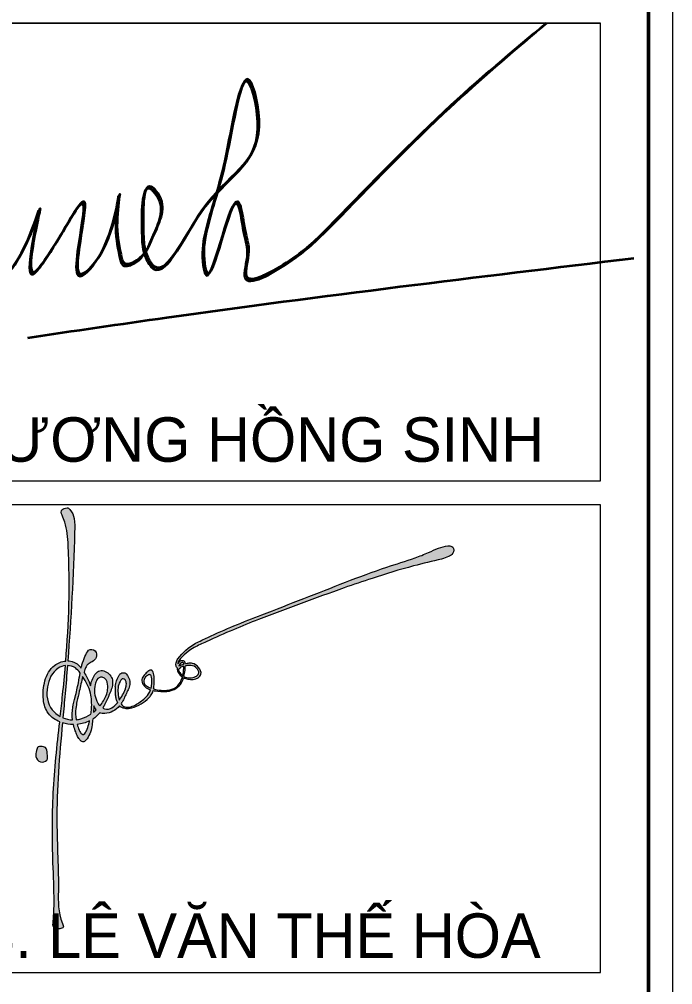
# Model space of a CAD drawing. Header units: millimetres. Extents: x 436341 to 470613, y 10679 to 34210.
# Drawn here: x 468017 to 470320, y 17737 to 21142 of the extents above; entities that cross this region are included whole.
import ezdxf

# ---------------------------------------------------------------- set-up
doc = ezdxf.new("R2010")
doc.units = ezdxf.units.MM
doc.header["$MEASUREMENT"] = 0
for name, color, linetype, lineweight in [('Ak_text', 7, 'Continuous', 9), ('DR-SECTION2', 2, 'Continuous', 35), ('DR_text', 7, 'Continuous', 9), ('GD_mat', 251, 'Continuous', 5)]:
    doc.layers.add(name, color=color, linetype=linetype, lineweight=lineweight)
doc.styles.get("Standard").update_dxf_attribs({"font": ''})
doc.styles.get('Standard').set_extended_font_data('UTM Alter Gothic')

# ---------------------------------------------------------------- blocks, each defined once
blk = doc.blocks.new('KT1')
at = {"layer": 'GD_mat', "ltscale": 500}
h = blk.add_hatch(color=7, dxfattribs=at)
edge = h.paths.add_edge_path(flags=16)
edge.add_arc((-3244.298478727665, 10560.47726565193), 82.2069728474331, 345.0185792873443, 352.5543877687286)
edge.add_arc((-3283.095839277606, 10567.45136433839), 121.595599159896, 351.6648504634684, 365.2929840778456)
edge.add_arc((-3196.10374934848, 10576.41777080921), 34.15924902273797, 3.777740130191797, 24.51222718353868)
edge.add_arc((-3173.678149772501, 10586.83632447068), 9.433911922156424, 23.44653640969037, 59.37907863038917)
edge.add_arc((-3171.913068391807, 10588.45972830158), 7.171299226176986, 64.91698929564247, 110.6881208146042)
edge.add_arc((-3165.885268341242, 10570.71278130168), 25.91105498901156, 109.2936892781841, 135.7555016583935)
edge.add_arc((-3158.477510301946, 10559.78751569053), 38.93137730638811, 131.8406931810659, 156.895157601046)
edge.add_arc((-3176.987092569504, 10568.08830533588), 18.65282683519013, 158.0364732974549, 218.4619282086312)
edge.add_arc((-3159.937910343121, 10581.17242806989), 40.14256576302781, 217.9490241828374, 239.6522177163426)
edge.add_arc((-3135.126341062763, 10621.45042151484), 87.4438716607977, 238.9567425553686, 250.1032761110793)
edge = h.paths.add_edge_path(flags=16)
edge.add_arc((-3395.348987984947, 10552.04583252405), 116.5645996515559, 327.5566553488071, 329.6961716119403)
edge.add_arc((-3427.771806854658, 10592.48195170697), 166.0005060073724, 323.2798387598566, 342.7671054976481)
edge.add_arc((-3313.945019909212, 10555.78379133507), 46.43053388864313, 344.4070871827093, 367.2923293488791)
edge.add_arc((-3312.39674413565, 10553.11040635934), 45.32370529267434, 10.89535360273875, 20.566496537058)
edge.add_arc((-3288.077801954078, 10560.50193571066), 20.02398265571124, 25.21464155302262, 55.55187711984686)
edge.add_arc((-3281.545360484508, 10568.65111220333), 9.640100802646966, 60.17642331600883, 154.4545716067734)
edge.add_arc((-3219.879919935921, 10527.39592754798), 83.74513130853963, 147.161877310589, 166.0844240177156)
edge.add_arc((-3156.365074806749, 10528.8290241349), 146.0055223916787, 172.6387537658022, 195.6213036771595)
edge = h.paths.add_edge_path(flags=16)
edge.add_arc((-3514.646655019648, 10578.51120031702), 177.7977973480715, 320.525667639465, 337.1024655908708)
edge.add_arc((-3426.167116363305, 10539.94425801183), 81.2919331086878, 337.879160364849, 355.5551032286662)
edge.add_arc((-3504.896486813614, 10543.87253023733), 160.103865508828, 356.33709827571, 363.9706160748556)
edge.add_arc((-3375.219137760132, 10555.73275983215), 30.05218336705748, 358.5244421676104, 436.0524885292039)
edge.add_arc((-3369.11910924678, 10559.75705340347), 25.16785208354841, 87.39578933576462, 144.5310042315188)
edge.add_arc((-3312.648010514602, 10536.49397587145), 85.77918698658956, 153.8037064792509, 167.8540551720068)
edge.add_arc((-3298.009723112898, 10528.83173018682), 101.7975526457478, 165.3707057341398, 205.4795412063511)
edge.add_arc((-3331.7801818009, 10508.4191982588), 62.65187460770249, 201.9110881569651, 223.2648598809387)
edge = h.paths.add_edge_path()
edge.add_arc((-3127.813617046974, 10610.63120484811), 101.4946591017591, 336.2460146240533, 344.4368234642563)
edge.add_spline(control_points=[(-3030.040239309868, 10583.40011173944), (-3024.439043133959, 10580.58265541936), (-3004.614370743798, 10574.06573016402), (-2975.113600162675, 10574.45731805533), (-2951.570473014875, 10599.79553646236), (-2966.961984808334, 10627.80726149036), (-2987.969292952119, 10643.35137374425), (-3008.295218864904, 10643.17001921013), (-3017.786824426085, 10641.35111234123), (-3022.261029928203, 10640.21115123897)], knot_values=[19.50818660841188, 19.50818660841188, 19.50818660841188, 19.50818660841188, 24.3554514796573, 35.43706919217203, 40.20709695023729, 48.03360745033406, 55.83672005276178, 59.72676303883782, 63.29845331206351, 63.29845331206351, 63.29845331206351, 63.29845331206351], degree=3, periodic=0)
edge.add_spline(control_points=[(-3022.261029928203, 10640.21115123897), (-3022.386304673699, 10643.40238787202), (-3023.891665705901, 10650.69304890535), (-3035.403001851801, 10654.51271240177), (-3044.203887895837, 10651.85757418678), (-3047.803962918169, 10648.87215588968), (-3049.507678466259, 10647.459323227)], knot_values=[6.746196957954748, 6.746196957954748, 6.746196957954748, 6.746196957954748, 9.08764397686247, 12.49738417540153, 14.38401039395438, 16.07898145630052, 16.07898145630052, 16.07898145630052, 16.07898145630052], degree=3, periodic=0)
edge.add_spline(control_points=[(-3049.507678466259, 10647.459323227), (-3050.769199369429, 10644.99598078329), (-3052.030720279933, 10642.53263833775), (-3053.140247590208, 10640.00282522559)], knot_values=[0, 0, 0, 0, 2.135741887706631, 2.135741887706631, 2.135741887706631, 2.135741887706631], degree=3, periodic=0)
edge.add_spline(control_points=[(-3053.140247590208, 10640.00282522559), (-3053.358624952692, 10641.26686435505), (-3053.975097218764, 10649.31714612775), (-3036.452597702488, 10668.26120160657), (-3016.138326188109, 10689.82933771392), (-2979.13937434371, 10712.8895515616), (-2952.862449981073, 10724.43250945273), (-2935.630563336749, 10732.00215265513)], knot_values=[0, 0, 0, 0, 1.01789711463995, 6.565314666900072, 17.47449124707125, 25.13088919383115, 39.71724976539604, 39.71724976539604, 39.71724976539604, 39.71724976539604], degree=3, periodic=0)
edge.add_arc((-2089.880406789296, 8961.999177129723), 1961.683934957113, 111.94198385280791, 115.53959721630639, ccw=False)
edge.add_arc((-1871.552628911232, 8624.367288827894), 2357.677274504143, 111.0740818087205, 113.79776505030051, ccw=False)
edge.add_arc((3186.050947523571, -4618.680724001681), 16533.62227414257, 109.61336994643659, 110.92668628806979, ccw=False)
edge.add_arc((-589.2676847832038, 5939.594299580547), 5320.694791824227, 108.16451788665739, 109.48241881135661, ccw=False)
edge.add_arc((-1241.582252736423, 7946.965494076865), 3210.009110189546, 105.052567517445, 108.2713341684217, ccw=False)
edge.add_arc((-1205.040412251248, 7756.420511464637), 3403.535821625491, 102.80514966840332, 104.81356340150089, ccw=False)
edge.add_arc((-2006.221446882799, 11255.26030203974), 185.9465674112452, 284.5882364385238, 294.2552671092354)
edge.add_arc((-1950.503691499019, 11134.14426917332), 52.64349845480458, 293.118450606653, 310.6316700710432)
edge.add_arc((-1931.647105458972, 11111.15591625679), 22.9275655878318, 312.2797154125285, 381.4320609664442)
edge.add_arc((-1923.788341111574, 11115.15877409978), 14.17536575247471, 17.97617382209077, 62.53272831615354)
edge.add_arc((-1928.965746796812, 11100.63932675571), 29.52115172864957, 66.61815478723163, 97.21621778552002)
edge.add_arc((-1916.529895424991, 10973.58698627226), 157.1709966639089, 95.89564519898461, 110.8028616468602)
edge.add_arc((-1793.041231215328, 10661.03190205932), 493.2273436126461, 111.3178403466641, 116.4892177796259)
edge.add_arc((-2291.056557868801, 11724.35580497943), 681.1946652757769, 289.0201594230932, 294.0879210051717, ccw=False)
edge.add_arc((-8457.370407544502, 30362.80617191557), 20313.13933920498, 287.98137160088913, 288.33013693030836, ccw=False)
edge.add_arc((-736.9163023794713, 6790.334099736338), 4491.835274919528, 108.8278385770041, 111.1576242795873)
edge.add_arc((-16569.93827511842, 46902.34456007669), 38632.02825836615, 291.03263424620616, 291.5846295000697, ccw=False)
edge.add_arc((-591.9783195518098, 5383.212314353017), 5855.436673919095, 111.1524566660811, 112.3738319837341)
edge.add_arc((-1834.98435136702, 8398.776560033562), 2593.73678054568, 112.3392881778325, 114.9645989934024)
edge.add_arc((-2397.203839980224, 9605.340719575392), 1262.614168644589, 114.9441647066107, 117.4839164002842)
edge.add_arc((-2864.492024988601, 10517.99110580317), 237.4046213457037, 119.0860477172877, 142.7788290583691)
edge.add_arc((-3008.916304420714, 10631.55757003507), 53.79084691968144, 146.0532222290733, 166.7117280874001)
edge.add_arc((-3041.342908310439, 10637.69624070775), 20.87391759156869, 162.6488042011695, 187.1340262536884)
edge.add_arc((-3033.697283903621, 10640.98839980228), 28.96205086191039, 191.7229736852014, 216.274193602502)
edge.add_spline(control_points=[(-3057.046340071023, 10623.85299883763), (-3057.232787426488, 10619.40012675625), (-3055.607842328784, 10605.66566483688), (-3045.253208361471, 10593.15336295285), (-3036.360163906057, 10587.04150948504), (-3034.917475365476, 10586.13975322159)], knot_values=[6.398225853254077, 6.398225853254077, 6.398225853254077, 6.398225853254077, 9.776981329816781, 16.75496807848301, 18.06700166059693, 18.06700166059693, 18.06700166059693, 18.06700166059693], degree=3, periodic=0)
edge.add_arc((-3154.225801867674, 10619.86739172066), 123.9839924001434, 337.82287745204144, 344.21476941848965, ccw=False)
edge.add_arc((-3099.719012775151, 10595.37421574655), 64.2985891366103, 276.59428351167765, 339.70026486187334, ccw=False)
edge.add_arc((-3112.299420647867, 10688.70179417403), 158.4634363071521, 254.5668898806701, 277.2377569273767, ccw=False)
edge.add_arc((-3249.749335948642, 10553.43654727253), 96.8716279826474, 349.6017456648558, 353.6179298048665)
edge.add_arc((-3329.480577042742, 10562.40883490263), 177.106104121894, 353.6004849871846, 356.7853922152754)
edge.add_arc((-4557.973526260622, 10629.25269467826), 1407.416002477143, 356.8729333297885, 357.6702471738806)
edge.add_arc((-3296.602477577777, 10578.07927511986), 145.0074161495431, 357.6131768365481, 361.4154254600112)
edge.add_arc((-3213.733615105094, 10581.37865559086), 62.09495099688223, 0.2606619787520881, 23.15650770209087)
edge.add_arc((-3181.715292019599, 10595.21430820008), 27.21573419614457, 22.88292078660327, 36.34508946351101)
edge.add_arc((-3167.72830237687, 10605.27296213587), 9.990269590500203, 37.42041277471797, 56.20838412623634)
edge.add_arc((-3165.84187722427, 10607.58743268155), 7.023214969474942, 58.49728821461458, 98.98154395459805)
edge.add_arc((-3165.285283149151, 10601.98660388249), 12.64643040208407, 97.51070248600324, 112.6743708268468)
edge.add_arc((-3160.259444272154, 10589.79021367311), 25.83767640820801, 112.531933731573, 124.0052439508882)
edge.add_arc((-3143.220939622299, 10564.28960676191), 56.50660222401515, 123.8663255738426, 132.8948756192657)
edge.add_arc((-3097.956571539506, 10513.36147276307), 124.6352506344729, 132.2036149231536, 140.3599198271415)
edge.add_arc((-3151.499708974143, 10557.89723648751), 54.99144775706262, 140.5026579967019, 151.205301140294)
edge.add_arc((-3172.470080929932, 10569.38192109046), 31.08219938833129, 151.1385054576931, 168.1117476997946)
edge.add_arc((-3179.413811791959, 10571.05907864204), 23.94283007174663, 168.616087456785, 195.5582107622125)
edge.add_arc((-3163.340495871704, 10575.94615794232), 40.73992688279891, 196.1163670370683, 220.6441709632719)
edge.add_arc((-3153.671371361901, 10583.62144267867), 53.07805034191714, 220.1321708772204, 246.8976430685237)
edge.add_arc((-3142.757957472151, 10606.43009346283), 78.34728398424589, 246.1014649899612, 251.8329120742783)
edge.add_arc((-3244.298478734263, 10560.47726563611), 82.20697285143787, 314.81763615578205, 339.72346852778287, ccw=False)
edge.add_arc((-3331.647225084194, 10652.93987806715), 209.3882966007112, 300.35383647514715, 313.9388679899944, ccw=False)
edge.add_arc((-3278.762519497643, 10559.66123074539), 102.182536029015, 287.09648235183647, 301.19605622920307, ccw=False)
edge.add_arc((-3263.56811700632, 10509.97643540874), 50.22645274177013, 270.26858135396475, 287.19166625956984, ccw=False)
edge.add_arc((-3263.643927724421, 10488.37991198933), 28.63106937778499, 229.5769725436982, 270.6228836414234, ccw=False)
edge.add_arc((-3253.213469247692, 10500.36156879539), 44.51614728173102, 215.6167012090145, 229.3565477893315, ccw=False)
edge.add_arc((-3366.096785150101, 10525.66711659746), 92.23120757892006, 326.2581762908009, 331.151018275771)
edge.add_arc((-3675.984354020027, 10698.27702773122), 446.9478743098184, 330.9373831738345, 336.8531217997881)
edge.add_arc((-3406.76966355717, 10598.8831946948), 160.9825285373976, 331.7093803831823, 339.9480882711281)
edge.add_arc((-3301.70870644042, 10561.00194453474), 49.30366268182605, 339.4397573204038, 366.7188587795494)
edge.add_arc((-3312.114523094565, 10558.06821648019), 60.00522977156488, 8.33861235934132, 42.66050433514987)
edge.add_arc((-3291.858321635168, 10576.0072997779), 32.95705006566469, 43.58994077205445, 56.430234151337)
edge.add_arc((-3277.560222946747, 10573.55112318088), 30.17287666003524, 82.52448497605103, 107.416625044572)
edge.add_arc((-3280.777803752761, 10585.48165768123), 17.83327394518427, 109.0263298685884, 155.8860845120012)
edge.add_arc((-3200.990794672764, 10531.20979629786), 114.0949273173151, 147.3483219406567, 172.5642725204895)
edge.add_arc((-2907.548043518209, 10528.45445446513), 406.955555350666, 177.5324597992628, 180.2242054036878)
edge.add_arc((-3164.22231954054, 10527.69410813496), 150.2804673360251, 180.3172535344102, 187.8623595886708)
edge.add_arc((-3203.993461711322, 10522.52293622433), 110.1762663828185, 188.0276720201007, 196.1167718136313)
edge.add_arc((-3244.254150258346, 10510.292197015), 68.1051207217864, 195.6339996495588, 207.5203353222933)
edge.add_arc((-3395.348988027326, 10552.0458325761), 116.5645997192512, 314.6360696987589, 321.0846778141079, ccw=False)
edge.add_arc((-3359.369859961735, 10514.13201900076), 64.3151108042545, 293.72774081277964, 315.5591495937073, ccw=False)
edge.add_arc((-3348.762863730215, 10487.70608479383), 35.86673976035568, 242.0523429501235, 295.20267408295456, ccw=False)
edge.add_arc((-3557.122352446462, 10567.9745418843), 221.8664459072158, 329.6956546809144, 333.7343518403217)
edge.add_arc((-4387.720057347504, 10971.47331777299), 1145.282631065067, 334.0209668458348, 336.52821478865)
edge.add_arc((-3522.493173214191, 10596.9121650153), 202.4637763251477, 336.2313393472806, 343.4903487112565)
edge.add_arc((-3410.634247220198, 10565.08066130633), 86.18014421799862, 342.6469277359369, 358.457332448396)
edge.add_arc((-3371.227188903113, 10564.50884330525), 46.77453381647103, 357.8579833798309, 384.9169762136543)
edge.add_arc((-3376.292426824929, 10559.41140429503), 53.57371760997886, 27.57981402827884, 79.47932816289818)
edge.add_arc((-3371.18696844283, 10585.93556966722), 26.56382736412853, 79.86019087988271, 127.7451302080838)
edge.add_arc((-3357.241732576515, 10567.92066738164), 49.3455372961554, 127.7442645188202, 146.0778666325995)
edge.add_arc((-3304.241562392978, 10533.63664564255), 112.4633088749767, 146.6529604150238, 172.288296449833)
edge.add_arc((-3724.816459942525, 10433.20506087242), 330.0092517780048, 20.49095551273675, 26.72206658748481)
edge.add_arc((-3696.210434100232, 10452.69807335748), 295.7280864575513, 25.84087027062959, 31.03403572333526)
edge.add_arc((-3000.390092436811, 10479.02621889777), 460.0513995753121, 162.618844432915, 164.0872686600026, ccw=False)
edge.add_arc((-3370.770928397591, 10595.29360222939), 71.85115509041746, 150.1380536790319, 162.8706122779865, ccw=False)
edge.add_arc((-3406.926949317573, 10616.02870615174), 30.17140716835158, 129.1350430964582, 150.0992059007945, ccw=False)
edge.add_arc((-3384.154596370432, 10581.34333584477), 71.57325009860106, 110.4726513103819, 125.74842100841369, ccw=False)
edge.add_arc((-3432.038668121175, 10684.38405283491), 42.62970904849951, 302.4134582771928, 336.3686432439297)
edge.add_arc((-3413.108022013836, 10677.59068321389), 22.60462565639251, 332.907552052581, 479.3978673885558)
edge.add_arc((-3167.746169505583, 10531.24649239444), 305.5147299898017, 147.0798347771329, 152.8946980326361)
edge.add_arc((-14939.69308948423, 14912.30000929085), 12257.36544341095, 339.584832232165, 339.75314175808614, ccw=False)
edge.add_arc((-1910.087692758124, 10301.22619012115), 1578.193170704365, 167.7276976572097, 168.2360982215511)
edge.add_arc((-3565.059660268748, 10534.09152279965), 141.3732413661303, 38.9616860884686, 44.21254244749883)
edge.add_arc((-3507.907102822297, 10592.97866697342), 59.39205980740894, 41.94094328720617, 86.60255320786507)
edge.add_arc((-3509.542562777689, 10559.63996969512), 92.76971833383406, 86.81447437570792, 90.54565871455449)
edge.add_spline(control_points=[(-3510.426045653613, 10652.40548106356), (-3497.056491380318, 10828.12465565011), (-3486.863745882061, 11023.11098389467), (-3480.679122546467, 11239.96413655989), (-3493.150585339723, 11272.50440174971), (-3509.025455474623, 11289.17067764373), (-3513.361092861678, 11287.94631824043), (-3520.927886164636, 11285.80949874063), (-3541.572689166494, 11284.56329828793), (-3534.127509813069, 11252.45878775471), (-3513.17114571147, 11210.1175058551), (-3499.624800848663, 10998.55150018119), (-3506.266053309102, 10809.03542420643), (-3518.96007408465, 10651.93044114846)], knot_values=[23.06974421210692, 23.06974421210692, 23.06974421210692, 23.06974421210692, 27.30876885525719, 27.7572098229788, 28.08438704703767, 28.1916672388764, 28.1916672388764, 28.1916672388764, 28.37889854161097, 28.556646226889, 28.80582099357816, 29.58494389766336, 33.37793783834479, 33.37793783834479, 33.37793783834479, 33.37793783834479], degree=3, periodic=0)
edge.add_arc((-3509.542562778892, 10559.63996977168), 92.76971825690616, 95.82641346703161, 126.9843471139217)
edge.add_arc((-3490.031838573101, 10542.1353542551), 118.5977478885579, 129.4269399916845, 166.4551817962734)
edge.add_arc((-3397.544638355298, 10513.0037804427), 215.4383659171193, 164.6835972178717, 185.6714435446563)
edge.add_arc((-3473.732969286515, 10506.17983367178), 138.950575971614, 185.976035832532, 198.8272358907307)
edge.add_arc((-3514.779891828074, 10491.67496976469), 95.42010183091317, 198.5376272817445, 234.9526845667079)
edge.add_arc((-3485.832377701327, 10538.71751567013), 150.5924967618986, 236.2142746713603, 247.1942034545745)
edge.add_spline(control_points=[(-3544.203361927851, 10399.8977466118), (-3555.147890537317, 10301.44107266147), (-3576.610789830234, 10105.74318566955), (-3575.061971220943, 9858.943725847968), (-3566.052731374228, 9676.113504057059), (-3568.474474248466, 9594.215998283205), (-3574.471291526424, 9541.017361261751), (-3547.276765826419, 9538.022588333564), (-3525.163069452502, 9545.336764033334), (-3552.769403627481, 9606.754108444758), (-3545.384288098574, 9742.109935757357), (-3564.809428065342, 10027.31110368657), (-3545.144268747406, 10259.54856529677), (-3532.656014080491, 10395.589436113)], knot_values=[7.185530248639527, 7.185530248639527, 7.185530248639527, 7.185530248639527, 9.541840130512707, 11.8471400306249, 13.12253867699295, 13.7707624140314, 13.97729136726026, 14.18264446873569, 14.30454524146317, 14.42848416213771, 15.50331422052207, 17.77824084071997, 21.04864709535573, 21.04864709535573, 21.04864709535573, 21.04864709535573], degree=3, periodic=0)
edge.add_arc((-3485.832377703757, 10538.71751566492), 150.5924967578492, 251.8847499443374, 269.5257438066004)
edge.add_arc((-3255.849872643862, 10441.82672356462), 237.3819014359822, 193.0736407578284, 199.5640111574759)
edge.add_arc((-3290.169670461753, 10428.12746566434), 200.4611262684299, 199.1592718934388, 205.1077091907514)
edge.add_arc((-3383.415727923997, 10383.58930489726), 97.13024138962204, 204.6573021143053, 215.5884577054237)
edge.add_arc((-3434.839177654462, 10346.18297425412), 33.54643407851128, 214.746142164694, 233.5614014734034)
edge.add_arc((-3447.289650380993, 10327.83497747875), 11.42455965943335, 229.1353233722603, 301.5100862893642)
edge.add_arc((-3463.893546220882, 10350.13681726751), 39.19573959188641, 305.1664394331722, 327.5635864497983)
edge.add_arc((-3535.936440902786, 10400.10814682094), 126.8510456244216, 325.9671513620873, 354.1483323250141)
edge.add_arc((-4417.354541508968, 10522.36109487144), 1016.636312415852, 352.3585376285308, 353.6892972294206)
edge.add_arc((-3469.713639275483, 10507.87636200213), 115.7951233682479, 302.8635221908096, 322.3211638393486)
edge.add_arc((-3360.743714954564, 10480.01774941453), 46.28383229219359, 248.0190661119518, 274.636618395214)
edge.add_arc((-3366.096785168203, 10525.66711654591), 92.23120757055565, 275.6588521072937, 319.8920976684066)
edge.add_arc((-3268.079494139604, 10495.14204097084), 39.87136497460301, 226.440093733867, 237.0613067284596)
edge.add_arc((-3268.90641228557, 10495.68096281719), 39.88624148110851, 238.4792965313638, 255.9390075798544)
edge.add_arc((-3264.303512263496, 10513.44152622929), 58.23314572476977, 255.7914468048332, 274.9344646390423)
edge.add_arc((-3266.087269654621, 10540.66733389082), 85.51334409852525, 274.5560906692961, 284.4736618273877)
edge.add_arc((-3281.905053728596, 10602.19019011673), 149.0370562080651, 284.4502334490599, 316.51982417157)
edge.add_arc((-3245.093262330972, 10566.70117769196), 97.9067495986673, 316.7661659240674, 325.3991253865062)
edge.add_arc((-3213.673037066657, 10545.3017429096), 59.89252061627979, 325.1812917856238, 344.2685344165646)
edge.add_arc((-3129.615151143502, 10654.03887488823), 127.7354977994686, 258.0682925312253, 261.5589362988704)
edge.add_arc((-3116.631126125348, 10738.31371416372), 213.0038949676956, 261.4318382206697, 274.4943985846291)
edge.add_arc((-3109.365080030028, 10633.34811570674), 107.7961556570844, 275.0161310523146, 282.7682414997826)
edge.add_arc((-3100.104162862454, 10597.58869016545), 70.88324110475456, 281.8557834762314, 336.8732311588503)
edge = h.paths.add_edge_path(flags=16)
edge.add_spline(control_points=[(-3028.518467659003, 10630.68543538571), (-3031.299009339801, 10630.17900280838), (-3037.055049823864, 10628.84687253924), (-3043.629606954803, 10625.44711271306), (-3046.328119191979, 10619.67642328672), (-3049.465410112898, 10618.79291521549), (-3051.571354031671, 10618.19984989244)], knot_values=[7.587121185024395, 7.587121185024395, 7.587121185024395, 7.587121185024395, 9.779293002530475, 12.14862987261175, 12.92172517081265, 14.50033581877945, 14.50033581877945, 14.50033581877945, 14.50033581877945], degree=3, periodic=0)
edge.add_arc((-3023.848594994654, 10621.10515806634), 27.87457953422519, 185.982682933564, 218.009789215065)
edge.add_arc((-3003.710856175463, 10632.66025343713), 50.96351947398551, 214.3012003372153, 234.1414747948986)
edge.add_arc((-3154.225801894805, 10619.86739186858), 123.9839924623024, 346.7052957830388, 350.1664011201449)
edge.add_arc((-3249.558929360865, 10638.68104332764), 221.1411139777285, 349.5819971913643, 357.5793878334256)
edge.add_arc((-3066.605533481859, 10632.74872533331), 38.14291216467877, 354.8744996536421, 356.8991477424105)
edge = h.paths.add_edge_path(flags=16)
edge.add_spline(control_points=[(-2999.359889380348, 10633.95348124988), (-3002.688250676069, 10634.02723023316), (-3009.540300476455, 10634.17905621209), (-3017.212359560131, 10632.49102289239), (-3021.629835755975, 10631.7913237384), (-3022.586356423315, 10631.64321602785)], knot_values=[0, 0, 0, 0, 2.565405091710176, 5.281362774686803, 6.032272715291313, 6.032272715291313, 6.032272715291313, 6.032272715291313], degree=3, periodic=0)
edge.add_spline(control_points=[(-3022.586356423315, 10631.64321602785), (-3022.997777432041, 10625.22510867984), (-3023.295688612893, 10619.38403937567), (-3023.593599793745, 10613.54297007151)], knot_values=[0, 0, 0, 0, 4.693042447965196, 4.693042447965196, 4.693042447965196, 4.693042447965196], degree=3, periodic=0)
edge.add_spline(control_points=[(-3023.593599793745, 10613.54297007151), (-3025.113082073984, 10605.01218516242), (-3026.632564354222, 10596.48140025148), (-3028.723589154095, 10588.25706091708)], knot_values=[161.3126666612368, 161.3126666612368, 161.3126666612368, 161.3126666612368, 167.7771045381391, 167.7771045381391, 167.7771045381391, 167.7771045381391], degree=3, periodic=0)
edge.add_arc((-3003.710856176196, 10632.6602534564), 50.96351948901804, 240.6070327127336, 297.696277160431)
edge.add_arc((-2989.942732511826, 10609.55881226532), 24.15351198576593, 294.2464313310298, 337.2842072686992)
edge.add_arc((-2983.089985146568, 10605.08700660303), 16.17322444258267, 342.5299380714041, 388.5177431723551)
edge.add_arc((-2997.900893494221, 10598.31222181199), 32.44089030442051, 26.54209742408531, 47.13133558321946)
edge.add_arc((-3004.238585846077, 10595.01572550783), 39.24220306548246, 43.62162510951141, 82.85835600121467)
edge = h.paths.add_edge_path(flags=16)
edge.add_spline(control_points=[(-3028.873334948486, 10638.33110331136), (-3036.03321938351, 10636.09911220972), (-3043.05381236763, 10633.32439772079), (-3050.07440535175, 10630.5496832337)], knot_values=[65.07047533625594, 65.07047533625594, 65.07047533625594, 65.07047533625594, 70.86451709829367, 70.86451709829367, 70.86451709829367, 70.86451709829367], degree=3, periodic=0)
edge.add_arc((-3023.848595001264, 10621.10515806666), 27.87457953352173, 121.55563336216139, 160.1948702356799, ccw=False)
edge.add_arc((-3033.90855195148, 10639.12195070679), 7.30758443081668, 81.60438834476292, 128.2845534824527, ccw=False)
edge.add_arc((-3035.063216250559, 10641.36034118887), 5.463014083237657, 10.407364134064778, 66.00440084908439, ccw=False)
edge.add_arc((-3066.605533468762, 10632.74872547152), 38.14291215311473, 8.415709494136479, 14.574894544010817, ccw=False)
edge = h.paths.add_edge_path(flags=16)
edge.add_arc((-3316.049129277371, 10430.4161350827), 176.1131627167509, 170.3483097302903, 187.4138023852426)
edge.add_arc((-3487.763736858938, 10520.50766273331), 112.8541435664352, 247.6043238738472, 268.5141742055422, ccw=False)
edge.add_spline(control_points=[(-3530.761233679528, 10416.16556678313), (-3527.66982437389, 10449.6579565058), (-3520.934118022862, 10522.08612823806), (-3514.925761199658, 10594.36920071113), (-3511.896344403897, 10633.29860191162)], knot_values=[5.275584169102443, 5.275584169102443, 5.275584169102443, 5.275584169102443, 6.081267660635477, 7.020592663359914, 7.020592663359914, 7.020592663359914, 7.020592663359914], degree=3, periodic=0)
edge.add_arc((-3513.920692644304, 10564.60633439779), 68.72208962182061, 59.72887620373149, 88.31199267160127, ccw=False)
edge.add_arc((-3647.84197885131, 10444.34354641164), 246.3231258464404, 39.86790693320131, 46.81793390904778, ccw=False)
edge.add_arc((-2887.735976203221, 10470.57754146461), 586.0290955971976, 167.0164406148302, 171.053909128466)
edge.add_arc((-4430.92719638259, 10750.78096988864), 982.6524942600719, 345.33954484845964, 348.90649252351807, ccw=False)
edge.add_arc((-3060.993647491847, 10386.41167165294), 434.9365314842001, 164.5768466236749, 170.2667082498303)
edge = h.paths.add_edge_path(flags=16)
edge.add_arc((-3765.653620625173, 10472.9362871807), 363.0711242099993, 356.1138842395481, 358.9978394819548)
edge.add_arc((-3301.203767437933, 10509.58241175752), 110.1707319429494, 202.9712704090039, 207.7307251969478)
edge.add_arc((-3345.190500547984, 10486.19500304018), 60.35402711010306, 207.5090898411113, 217.9726959118703)
edge.add_arc((-3514.646655045226, 10578.51120039134), 177.7977974217359, 310.4199466883308, 313.2742515610759, ccw=False)
edge.add_arc((-3496.890336764154, 10554.37109340692), 147.9220925652493, 308.83593233543075, 311.246543391904, ccw=False)
edge.add_arc((-4417.354541548808, 10522.36109432915), 1016.636312412213, 355.3050051253225, 355.824027315437)
edge = h.paths.add_edge_path(flags=16)
edge.add_arc((-3485.832377698331, 10538.71751564434), 150.5924967369072, 275.5182905849526, 295.8894254517463)
edge.add_arc((-3741.356560340584, 10479.44345351288), 330.1921795990932, 345.49011372808286, 346.6564712389959, ccw=False)
edge.add_arc((-3639.150207248019, 10449.95685661264), 223.8772639714413, 338.7742033510509, 346.2421975348345, ccw=False)
edge.add_arc((-3507.010564341765, 10397.97666383355), 81.88502258373964, 328.31508425934817, 339.2034783461908, ccw=False)
edge.add_arc((-3453.762598720121, 10364.07276051483), 18.78647417872642, 298.789821434597, 331.00645740022014, ccw=False)
edge.add_arc((-3447.320260390431, 10353.37903684938), 6.33141379648684, 259.0992113510759, 294.2972417826736, ccw=False)
edge.add_arc((-3444.44391751809, 10360.51503355994), 13.96072563796864, 213.3131800291171, 253.0345493113168, ccw=False)
edge.add_arc((-3407.001582824802, 10389.18532162034), 61.09115474158039, 202.891628143117, 216.4992043455114, ccw=False)
edge.add_arc((-3295.05004417477, 10436.52493224586), 182.6402575777879, 195.1400963988483, 202.9114839371929, ccw=False)
edge = h.paths.add_edge_path(flags=16)
edge.add_arc((-3513.920692646871, 10564.60633439299), 68.72208962616642, 95.5131657095391, 121.8235466547414)
edge.add_arc((-3484.619587419969, 10534.47313030354), 110.1450634345089, 126.5141180682063, 174.6334447248662)
edge.add_arc((-3481.745169281357, 10517.55238934406), 115.7823781470417, 166.401535703458, 216.4504775468295)
edge.add_arc((-3487.763736857017, 10520.50766271843), 112.8541435534134, 219.4741709434997, 241.3867777893021)
edge.add_spline(control_points=[(-3541.808960800839, 10421.43611541025), (-3538.4807227915, 10451.39958631605), (-3530.680756491538, 10522.13635285852), (-3523.946969769321, 10592.44647778199), (-3520.523131471768, 10633.01052581538)], knot_values=[21.22053101719093, 21.22053101719093, 21.22053101719093, 21.22053101719093, 21.93815970310181, 22.9174821093794, 22.9174821093794, 22.9174821093794, 22.9174821093794], degree=3, periodic=0)
edge = h.paths.add_edge_path(flags=16)
edge.add_arc((-3487.763736864695, 10520.50766271529), 112.8541435494439, 276.1699594808538, 286.0476784339119)
edge.add_arc((-3496.890336776469, 10554.3710935601), 147.9220926879178, 285.8190880642043, 303.7643473865907)
edge.add_arc((-3741.356560402847, 10479.44345357692), 330.1921796657529, 351.6334957231741, 355.474752571314)
edge.add_arc((-3625.75353207274, 10470.91443673483), 214.2774917417336, 355.3093812555617, 372.9431470629373)
edge.add_arc((-3605.994555544406, 10470.89499431143), 195.075530799691, 14.24870006415721, 36.76460913908384)
edge.add_arc((-4567.212097702681, 10797.84162599743), 1137.088058282957, 346.1879365551244, 349.34773766872075, ccw=False)
edge.add_arc((-5237.763536168248, 10913.95444501569), 1816.587089031196, 346.3213192839569, 347.6809336443629, ccw=False)
edge.add_arc((-6078.746417120421, 10868.55462766307), 2634.211973969047, 350.9703381417689, 351.6139193535341, ccw=False)
edge.add_arc((-3311.845104577344, 10437.14807813714), 166.3091208530069, 173.7941601364202, 189.9865564292956)
h = blk.add_hatch(color=7, dxfattribs=at)
edge = h.paths.add_edge_path()
edge.add_spline(control_points=[(-3622.88226142396, 10297.50644297279), (-3615.296731948589, 10296.98439281897), (-3597.775808038408, 10295.77857046313), (-3596.13658434382, 10266.75604836389), (-3590.681550354115, 10236.37176066169), (-3627.978676755431, 10226.95447442461), (-3646.74032994132, 10254.67655044183), (-3641.14053438618, 10276.77551877921), (-3636.532862047719, 10297.1305959963), (-3626.595770377447, 10297.40419757342), (-3622.88226142396, 10297.50644297279)], knot_values=[0, 0, 0, 0, 20.23625864976959, 46.74135789472998, 74.14691248795725, 101.8490251025319, 130.8966205220018, 155.5754853660562, 172.7445645732849, 182.9890703926156, 182.9890703926156, 182.9890703926156, 182.9890703926156], degree=3, periodic=0)
at = {"layer": 'Ak_text', "lineweight": 15}
for p, q in [((-999.9998955387127, 999.999954457031), (-999.9998955387127, 28699.99995112872)), ((-5599.999894985973, 13299.99995309937), (-1299.999895502566, 13299.99995309937)), ((-1299.999895502566, 13299.99995309937), (-5599.999894985973, 13299.99995309937)), ((-1299.999895502566, 11399.99995332751), (-1299.999895502566, 13299.99995309937)), ((-5599.999894985973, 11399.99995332751), (-1299.999895502566, 11399.99995332751)), ((-1299.999895502566, 11299.99995333968), (-5599.999894985973, 11299.99995333968)), ((-1299.999895502566, 9358.116614008453), (-1299.999895502566, 11299.99995333968)), ((-5599.999894985973, 9358.116614008453), (-1299.999895502566, 9358.116614008453))]:
    blk.add_line(p, q, dxfattribs=at)
at = {"layer": 'Ak_text', "color": 1, "linetype": 'Continuous', "lineweight": 50}
blk.add_line((-1099.999895526955, 1099.999954445011), (-1099.999895526955, 28599.99995114077), dxfattribs=at)
at = {"layer": 'DR-SECTION2', "ltscale": 0.5}
for points in [[(-4773.944804224928, 11894.24677621543), (-4072.910784378808, 12170.62598843577), (-3817.865795296602, 12604.42760600011), (-3785.985164783706, 12819.33849244176), (-3909.522566754938, 12449.21418801458), (-3937.418132209321, 12023.37221946027), (-3865.686686043788, 12095.00918160733), (-3913.507631813452, 12433.29484964213), (-4017.292314311882, 12341.24618491258), (-3988.244466079501, 12203.36662853048), (-3758.089599328974, 12262.16211346046), (-3626.582012218059, 12524.83097466682), (-3649.222866683078, 12267.41970592657), (-3605.415817801535, 12317.41901038548), (-3442.703827631238, 12558.04069461823), (-3464.607324560624, 12361.16840935282), (-3461.478245710474, 12261.16978025904), (-3373.864092924792, 12342.41867270293), (-3295.617478607906, 12586.65763268828), (-3306.255872543363, 12475.81161917349), (-3290.732079145309, 12340.10862237627), (-3276.86275861079, 12304.91917922655), (-3224.001689896148, 12315.9415571326), (-3158.417255828259, 12409.90174901234), (-3126.667028819254, 12486.16670076399), (-3124.234700843503, 12570.83495918718), (-3164.20706136564, 12621.05398404847), (-3197.615723824871, 12438.90004018873), (-3186.738971130675, 12348.7025955126), (-3160.436749419532, 12298.79420566674), (-2952.649384978387, 12523.38190953217), (-2716.757974543711, 12870.53639288175), (-2757.435944574929, 13064.28372540175), (-2854.437333911585, 12736.16324323388), (-2932.664250146117, 12448.66720728778), (-2945.04873145638, 12318.8519747964), (-2935.446513452727, 12268.71599739794), (-2805.009453822087, 12560.38855541642), (-2773.199472296095, 12430.18109476836), (-2760.565023425195, 12351.79355111612), (-2769.952259976228, 12251.7949220224), (-2589.803835696934, 12315.2871978949), (-2428.882885384417, 12451.79216003335), (-1945.670940184718, 12935.30647706847), (-1522.705248815633, 13301.42547426598)], [(-4920.499935192915, 11864.83102495868), (-4077.910238537283, 12161.7203401451), (-3822.865249455252, 12595.52195770926), (-3790.984618942181, 12810.4328441508), (-3914.522020913471, 12440.30853972373), (-3942.417586367912, 12014.46657116931), (-3870.686140202262, 12086.10353331662), (-3918.507085971869, 12424.38920135128), (-4022.291768470357, 12332.34053662162), (-3993.243920238034, 12194.46098023978), (-3763.089053487391, 12253.2564651695), (-3631.58146637665, 12515.92532637583), (-3654.222320841494, 12258.51405763593), (-3610.41527196001, 12308.51336209451), (-3447.703281789712, 12549.13504632741), (-3469.606778719157, 12352.26276106197), (-3466.477699869007, 12252.26413196827), (-3378.863547083267, 12333.51302441208), (-3300.616932766439, 12577.75198439731), (-3311.255326701837, 12466.90597088264), (-3295.731533303842, 12331.2029740853), (-3281.862212769382, 12296.01353093576), (-3229.001144054564, 12307.03590884163), (-3163.416709986792, 12400.99610072152), (-3131.666482977671, 12477.26105247335), (-3129.234155002036, 12561.92931089622), (-3169.206515524114, 12612.14833575753), (-3202.615177983404, 12429.99439189806), (-3191.738425289208, 12339.79694722175), (-3165.436203578065, 12289.88855737612), (-2957.648839136862, 12514.47626124106), (-2721.757428702243, 12861.63074459093), (-2762.435398733403, 13055.37807711078), (-2859.436788069943, 12727.25759494292), (-2937.66370430465, 12439.76155899682), (-2950.048185614913, 12309.94632650544), (-2940.445967611086, 12259.81034910727), (-2810.008907980562, 12551.48290712557), (-2778.19892645457, 12421.27544647751), (-2765.564477583612, 12342.88790282515), (-2774.951714134644, 12242.88927373143), (-2594.803289855525, 12306.38154960411), (-2433.882339542892, 12442.88651174253), (-1950.670394343251, 12926.40082877742), (-1567.166762197434, 13264.41447088654)], [(-3676.871318647332, 11994.42609316784), (-3099.057683699692, 12078.19184347983), (-1160.586100473811, 12324.83540014712)]]:
    blk.add_spline(points, degree=3, dxfattribs=at)
at = {"layer": 'GD_mat', "color": 7, "ltscale": 500}
for points in [[(-3057.046340071023, 10623.85299883763, -0.1075365749045057), (-3062.055227539788, 10635.10389278335, -0.1072452837887299), (-3061.266952092092, 10643.92142464129, -0.0903846661352161), (-3053.538859237683, 10661.59559283856, -0.1037491227909458), (-2979.899774602514, 10725.45677902491, -0.01108221096472108), (-2929.69224390719, 10750.17723128585, -0.01145558047203796), (-2820.839045671898, 10797.85159188907, -0.005329305626470917), (-2704.917414562233, 10844.13046270987, 0.002408538316164715), (-2358.176545858802, 10979.37926062023, -0.01016595802835819), (-2186.546582482542, 11041.8228022992, 0.001521777003503315), (-2069.054662365318, 11080.35166648881, 0.02211588598866632), (-2013.035123289668, 11102.47940736111, -0.02256822111342543), (-1972.349748875977, 11120.51168179019, -0.06513688977191516), (-1932.674018235886, 11129.92664691854, -0.1343081876746355), (-1917.250069012066, 11127.73621390958, -0.1969016863500955), (-1910.304946726964, 11119.53359639166, -0.3112372273833751), (-1916.22257154874, 11094.19251396137, -0.07656492417860308), (-1929.834100940206, 11085.72830119072, -0.04220541189574418), (-1959.386960406493, 11075.30848402023, 0.008763582434680723), (-2075.238150391143, 11046.83264152131, 0.01404544247125934), (-2247.975984264751, 10995.13382024266, 0.005750490972537724), (-2363.813011927903, 10955.64672650497, 0.005730486296007926), (-2719.313827830565, 10824.35435249898, 0.01188486961909821), (-2822.89805702718, 10781.5840157972, 0.01569883908922721), (-2935.630563336749, 10732.00215265513)], [(-3455.132547291627, 10622.98709753136, -0.002218319580418555), (-3452.216691348403, 10636.68384134532, 0.0007343889794737417), (-3439.706414105132, 10670.44733864939, -0.02537757313479404), (-3424.203984577787, 10697.28455829842)], [(-3424.203984577787, 10697.28455829842, -0.7432771484497533), (-3392.983737701385, 10667.29591357211, -0.1492510971586021), (-3409.188073833745, 10648.39596544101, 0.06675200020600276), (-3425.96964299707, 10639.43147581576, 0.09172940440470709), (-3433.082235649984, 10631.06914522073, 0.05561349621292743), (-3439.434915132369, 10616.45596064034, 0.006407297073085547), (-3442.812511474035, 10605.15985194009, 0.006407297073085547)], [(-3544.203361927851, 10399.8977466118, -0.04794566559061026), (-3569.575143389643, 10413.55662211366, -0.1602414348710311), (-3605.2491283954, 10461.33830764858, -0.05613278331712152), (-3611.928422213999, 10491.71334297739, -0.09183361377668761), (-3605.331029206709, 10569.9116470868, -0.1629868408887868), (-3565.352530084169, 10633.74441076444, -0.1367959720706836), (-3518.96007408465, 10651.9304411448)], [(-3520.523131471768, 10633.01052581538, 0.1153076937198061), (-3550.158196078705, 10622.99784873895, 0.2131008063168777), (-3594.281855076386, 10544.7746860814, 0.2219187179527627), (-3574.877119915202, 10448.76286353875, 0.09590420225673318), (-3541.808960800839, 10421.43611541025, 0.09590420225673318)], [(-3458.782987602407, 10602.24155195543, 0.03033451275496512), (-3479.278408076441, 10623.95814752855, 0.1253680575193419), (-3511.896344403897, 10633.29860191162, 0.1253680575193419)], [(-3510.426045653613, 10652.40548105439, -0.01628180145168528), (-3504.387417102963, 10652.2663434383, -0.1973778920734739), (-3463.729261905439, 10632.67419745346, -0.02291519270918191), (-3455.132547291627, 10622.98709753136)], [(-3051.571354031671, 10618.19984989244, 0.1406614462779309), (-3045.811131021157, 10603.94010066782, 0.08678643755683767), (-3033.56456408285, 10591.3560594448, 0.01510306916584907), (-3032.06339262434, 10598.69249758012, 0.03490937014030197), (-3028.61513945049, 10629.34112944417, 0.008834423658585808), (-3028.518467659003, 10630.68543538571)], [(-3028.873334948486, 10638.33110331136, 0.02688098640530189), (-3029.690078249964, 10642.34721043057, 0.247461259036441), (-3032.841591580925, 10646.35122354582, 0.206544800886877), (-3038.436093325343, 10644.8579910938, 0.1702112599186453), (-3050.07440535175, 10630.5496832337, 0.1702112599186453)], [(-3028.723589154095, 10588.25706091708, 0.2543822061400789), (-2980.023801458385, 10587.53593897404, 0.1900267073680145), (-2967.662767748761, 10600.23168455079, 0.2033968872137183), (-2968.879069257294, 10612.80860348827, 0.09007996800134051), (-2975.830702694291, 10622.0886395783, 0.1728950477976637), (-2999.359889380348, 10633.95348124988)], [(-3490.690004820441, 10407.69146409176, -0.07460018657874859), (-3489.669442377447, 10459.94295274272, -0.02483180687061594), (-3480.267250514326, 10502.08116732079, 0.01556500208534836), (-3466.636081349905, 10561.70804759526, -0.01761860243972571), (-3458.782987602407, 10602.24155195543, -0.005711798251201371)], [(-3449.719308406704, 10587.65333383727, -0.01378810694649427), (-3463.004036867737, 10526.37558635924, -0.005932506382610137), (-3472.699982941592, 10484.37406242621, -0.002808160168780255), (-3477.179645831432, 10455.12620782853, 0.07077045375063062), (-3475.634387758086, 10408.30723220574)], [(-3475.634387758086, 10408.30723220574, 0.04312638649212369), (-3456.566656795448, 10412.05122025366, 0.07846138063805834), (-3414.678429348089, 10431.39895125885, 0.01676221449248563), (-3412.193700743007, 10453.39182535568, 0.07709401159024722), (-3416.920231963476, 10518.90918887091, 0.09856149364913139), (-3449.719308406704, 10587.65333383727, 0.110154370515128)], [(-3442.812511474035, 10605.15985194009, -0.02266333790885038), (-3430.052765922918, 10581.5980221172, -0.02719505232742734), (-3415.687731766834, 10548.7279403187)], [(-3415.687731766834, 10548.7279403187, -0.1123240971865564), (-3398.188499849243, 10595.45871925462, -0.08016650549654342), (-3387.448017330313, 10606.94069316864, -0.2120318880999386), (-3366.510387596218, 10612.08449920203, -0.2304064159773948), (-3328.806464924345, 10584.21516693157, -0.1186188182677996), (-3324.48533864221, 10562.76057332167, -0.06909554920837194), (-3328.376597795666, 10539.37664666686, -0.03168399934406169), (-3337.202321741117, 10515.31019761118, -0.01094036940055816), (-3358.163192476247, 10469.79118034353, -0.01762396508287422), (-3365.572340145141, 10456.02226362761)], [(-3314.126258672571, 10545.9752703875, -0.1104714741728118), (-3297.05485666639, 10592.76748008168, -0.2073619696250215), (-3286.591497896415, 10602.34067959853, -0.1090415636809533), (-3273.634656476895, 10603.4675469951, -0.05608504413140296), (-3267.987763461281, 10598.73093508341, -0.1508871932337326), (-3252.74365175766, 10566.77035625354, -0.1195928478931576), (-3255.545516878655, 10543.68689087246, -0.03596363758939177), (-3265.015699780941, 10522.58648278648, -0.02581801338720236), (-3285.311976565444, 10481.16531491027, -0.02135229469988242), (-3289.402027281052, 10474.43714717649, -0.02135229469988242)], [(-3154.468633581674, 10535.95226675475, 0.0992442391463449), (-3092.335088850461, 10531.50101140832, 0.2825284462905734), (-3039.413974392394, 10573.06702160177, 0.02789712365840621), (-3034.917475365476, 10586.13975322159)], [(-3289.402027281052, 10474.43714717649, 0.06002331894461339), (-3282.209055074868, 10466.58371552809, 0.1810363403958851), (-3263.332674895352, 10459.75053450061, 0.07397538638747665), (-3248.722729546957, 10461.99403211126, 0.06159873007447786), (-3225.83522219821, 10472.25429812618, 0.05934540445236566), (-3186.354681100202, 10502.16343622027, 0.1091020183785766), (-3167.185792920268, 10531.98831914894)], [(-3402.63803310044, 10466.58613370336, -0.01258429285336407), (-3403.417294452417, 10448.32967758129, -0.002264665398694389), (-3404.129510774817, 10439.14794195437, -0.002264665398694389)], [(-3392.767824871228, 10449.06002224514, -0.04568784392033207), (-3398.720754492407, 10458.31812191885, -0.0207700250771945), (-3402.63803310044, 10466.58613370519, -0.0207700250771945)], [(-3295.555355029969, 10466.24908658887, -0.1954366976843182), (-3357.00231690109, 10433.88538472056, -0.1166660125441109), (-3378.067662527315, 10437.09836018136, -0.1166660125441109)], [(-3365.572340145141, 10456.02226362761, 0.2361611629625949), (-3333.49003405989, 10455.25360114622, 0.09554666234117014), (-3313.450565148924, 10469.10034301976, 0.02814478885171154), (-3304.65296504777, 10478.82331333918)], [(-3378.067662527315, 10437.09836018136, -0.0851045542388389), (-3406.878597928357, 10410.61245207264, -0.0851045542388389)], [(-3404.129510774817, 10439.14794195437, 0.01051866289060134), (-3399.365233681644, 10443.15149199769, 0.01245489843128733), (-3392.767824871228, 10449.06002224514)], [(-3487.078867573265, 10388.13017774182, -0.0771257374541685), (-3532.656014080491, 10395.589436113, -0.0771257374541685)], [(-3530.761233679528, 10416.16556678313, 0.09149043268588028), (-3490.690004820441, 10407.69146409176)], [(-3406.878597928357, 10410.61245207264, -0.005806599405283123), (-3409.746393918216, 10387.17525008274, -0.1235871084440399), (-3430.812843020628, 10329.11366151174, -0.09803828912998995), (-3441.318619646669, 10318.09499003616, -0.326728504484937), (-3454.764450710404, 10319.19507450201, -0.08228199746230472), (-3462.403789909425, 10327.06347136787, -0.04773236535441818), (-3471.689568591437, 10343.06754720802, -0.02596078388589947), (-3479.527235510697, 10362.33707348173, -0.02832715647368867), (-3487.078867573265, 10388.13017774182, -0.02832715647368867)], [(-3471.350874800395, 10388.82293219559, 0.03392207748328089), (-3463.281335866393, 10365.42151331365, 0.05944412123179076), (-3456.110631306015, 10352.84759267467, 0.1750736935896589), (-3448.517587463513, 10347.16186638828, 0.1547993793090568), (-3444.715070496262, 10347.60844014907, 0.1415048861529921), (-3437.330551797523, 10354.9667489839, 0.04754535965199484), (-3430.460577578338, 10368.90336938557, 0.03259680967025894), (-3421.696050699202, 10396.71477623461, 0.005089238642203831), (-3420.078308746979, 10403.23872582912)], [(-3420.078308746979, 10403.23872582912, -0.08912067269613101), (-3471.350874800395, 10388.82293219559, -0.08912067269613101)]]:
    blk.add_lwpolyline(points, format="xyb", dxfattribs=at)
for points in [[(-3377.402853397512, 10465.47936560604, 0.07245632462218923), (-3350.858941880241, 10509.33286724669, 0.07727914013730446), (-3345.119682614644, 10533.64410949739, 0.03331982724721606), (-3345.176919666921, 10554.95890120992, 0.3518027373928408), (-3367.97557259427, 10584.89891296922, 0.2545957808068445), (-3389.616553771755, 10574.3610099374, 0.06138313255460512), (-3396.507015962766, 10554.54213714414, 0.1768166708084418), (-3389.906338985235, 10485.03956518125, 0.0934439672291117), (-3377.402853397512, 10465.47936560604)], [(-3164.885745328495, 10539.22628546721, 0.03289302263377975), (-3162.784649090112, 10549.8244743483, 0.05953413730260178), (-3162.01872355981, 10578.66839534101, 0.09071891507029071), (-3165.023179409772, 10590.59001361275, 0.1580827305856205), (-3168.872933159856, 10594.954734873, 0.2024125471791109), (-3174.446551362971, 10595.16860276949, 0.1159772742811055), (-3184.447143425971, 10588.79148601143, 0.1097583141710445), (-3194.286137027443, 10575.06476645781, 0.2699398654996877), (-3191.592659468202, 10556.48635013379, 0.09498214064151983), (-3180.219840698697, 10546.53041763327, 0.04867431267686893), (-3164.885745328495, 10539.22628546721, 0.04867431267686893)], [(-3296.977519768527, 10489.51296010583, 0.009335671999848385), (-3294.711561081445, 10493.22904752037, 0.0852347557392671), (-3269.223323590439, 10543.30323223077, 0.1001889280638692), (-3267.890041953568, 10561.67730324985, 0.04222338700632367), (-3269.961740051044, 10569.03236257698, 0.1331497605087416), (-3276.75103954683, 10577.0144865362, 0.4362562435048884), (-3290.243080307542, 10572.80818008408, 0.08275331462873207), (-3301.167227042456, 10547.53595538442, 0.1006177933780477), (-3296.977519768527, 10489.51296010583, 0.1815365395437716)]]:
    blk.add_lwpolyline(points, format="xyb", close=True, dxfattribs=at)
for centre, radius, start, end in [((-3172.470080929932, 10569.38192109046), 31.08219938833129, 151.1385054576931, 168.1117476997946), ((-3151.499708974143, 10557.89723648751), 54.99144775706262, 140.5026579967019, 151.205301140294), ((-3097.956571539506, 10513.36147276307), 124.6352506344729, 132.2036149231536, 140.3599198271415), ((-3143.220939622299, 10564.28960676191), 56.50660222401515, 123.8663255738426, 132.8948756192657), ((-3160.259444272154, 10589.79021367311), 25.83767640820801, 112.531933731573, 124.0052439508882), ((-3165.285283149151, 10601.98660388249), 12.64643040208407, 97.51070248600324, 112.6743708268468), ((-3165.84187722427, 10607.58743268155), 7.023214969474942, 58.49728821461458, 98.98154395459805), ((-3167.72830237687, 10605.27296213587), 9.990269590500203, 37.42041277471797, 56.20838412623634), ((-3181.715292019599, 10595.21430820008), 27.21573419614457, 22.88292078660327, 36.34508946351101), ((-3213.733615105094, 10581.37865559086), 62.09495099688223, 0.2606619787520881, 23.15650770209087), ((-3127.813617046974, 10610.63120484811), 101.4946591017591, 336.2460146240533, 344.4368234642563), ((-2907.548043518209, 10528.45445446513), 406.955555350666, 177.5324597992628, 180.2242054036878), ((-3179.413811791959, 10571.05907864204), 23.94283007174663, 168.616087456785, 195.5582107622125), ((-3163.340495871704, 10575.94615794232), 40.73992688279891, 196.1163670370683, 220.6441709632719), ((-3153.671371361901, 10583.62144267867), 53.07805034191714, 220.1321708772204, 246.8976430685237), ((-3249.749335948642, 10553.43654727253), 96.8716279826474, 349.6017456648558, 353.6179298048665), ((-3329.480577042742, 10562.40883490263), 177.106104121894, 353.6004849871846, 356.7853922152754), ((-4557.973526260622, 10629.25269467826), 1407.416002477143, 356.8729333297885, 357.6702471738806), ((-3296.602477577777, 10578.07927511986), 145.0074161495431, 357.6131768365481, 1.415425460011211), ((-3100.104162862454, 10597.58869016545), 70.88324110475456, 281.8557834762314, 336.8732311588503), ((-3164.22231954054, 10527.69410813496), 150.2804673360251, 180.3172535344102, 187.8623595886708), ((-3203.993461711322, 10522.52293622433), 110.1762663828185, 188.0276720201007, 196.1167718136313), ((-3142.757957472151, 10606.43009346283), 78.34728398424589, 246.1014649899612, 251.8329120742783), ((-3245.093262330972, 10566.70117769196), 97.9067495986673, 316.7661659240674, 325.3991253865062), ((-3213.673037066657, 10545.3017429096), 59.89252061627979, 325.1812917856238, 344.2685344165646), ((-3129.615151143502, 10654.03887488823), 127.7354977994686, 258.0682925312253, 261.5589362988704), ((-3116.631126125348, 10738.31371416372), 213.0038949676956, 261.4318382206697, 274.4943985846291), ((-3109.365080030028, 10633.34811570674), 107.7961556570844, 275.0161310523146, 282.7682414997826), ((-3244.254150258346, 10510.292197015), 68.1051207217864, 195.6339996495588, 207.5203353222933), ((-3268.079494139604, 10495.14204097084), 39.87136497460301, 226.440093733867, 237.0613067284596), ((-3268.90641228557, 10495.68096281719), 39.88624148110851, 238.4792965313638, 255.9390075798544), ((-3281.905053728596, 10602.19019011673), 149.0370562080651, 284.4502334490599, 316.51982417157), ((-3264.303512263496, 10513.44152622929), 58.23314572476977, 255.7914468048332, 274.9344646390423), ((-3266.087269654621, 10540.66733389082), 85.51334409852525, 274.5560906692961, 284.4736618273877)]:
    blk.add_arc(centre, radius, start, end, dxfattribs=at)
for points, knots in [([(-3518.96007408465, 10651.93044114846), (-3506.266053309102, 10809.03542420643), (-3499.624800848663, 10998.55150018119), (-3513.17114571147, 11210.1175058551), (-3534.127509813069, 11252.45878775471), (-3541.572689166494, 11284.56329828793), (-3520.927886164636, 11285.80949874063), (-3513.361092861678, 11287.94631824043), (-3509.025455474623, 11289.17067764373), (-3493.150585339723, 11272.50440174971), (-3480.679122546467, 11239.96413655989), (-3486.863745882061, 11023.11098389467), (-3497.056491380318, 10828.12465565011), (-3510.426045653613, 10652.40548106356)], [23.06974421210692, 23.06974421210692, 23.06974421210692, 23.06974421210692, 26.86273815278836, 27.64186105687356, 27.89103582356272, 28.06878350884075, 28.25601481157532, 28.25601481157532, 28.25601481157532, 28.36329500341405, 28.69047222747292, 29.13891319519453, 33.3779378383448, 33.3779378383448, 33.3779378383448, 33.3779378383448]), ([(-2935.630563336749, 10732.00215265513), (-2952.862449981073, 10724.43250945273), (-2979.13937434371, 10712.8895515616), (-3016.138326188109, 10689.82933771392), (-3036.452597702488, 10668.26120160657), (-3053.975097218764, 10649.31714612775), (-3053.358624952692, 10641.26686435505), (-3053.140247590208, 10640.00282522559)], [0, 0, 0, 0, 14.58636057156489, 22.24275851832479, 33.15193509849597, 38.69935265075609, 39.71724976539604, 39.71724976539604, 39.71724976539604, 39.71724976539604]), ([(-3541.808960800839, 10421.43611541025), (-3538.4807227915, 10451.39958631605), (-3530.680756491538, 10522.13635285852), (-3523.946969769321, 10592.44647778199), (-3520.523131471768, 10633.01052581538)], [21.22053101719093, 21.22053101719093, 21.22053101719093, 21.22053101719093, 21.93815970310181, 22.9174821093794, 22.9174821093794, 22.9174821093794, 22.9174821093794]), ([(-3511.896344403897, 10633.29860191162), (-3514.925761199658, 10594.36920071113), (-3520.934118022862, 10522.08612823806), (-3527.66982437389, 10449.6579565058), (-3530.761233679528, 10416.16556678313)], [5.275584169102443, 5.275584169102443, 5.275584169102443, 5.275584169102443, 6.21490917182688, 7.020592663359915, 7.020592663359915, 7.020592663359915, 7.020592663359915]), ([(-3057.046340071023, 10623.85299883763), (-3057.232787426488, 10619.40012675625), (-3055.607842328784, 10605.66566483688), (-3045.253208361471, 10593.15336295285), (-3036.360163906057, 10587.04150948504), (-3034.917475365476, 10586.13975322159)], [6.398225853254077, 6.398225853254077, 6.398225853254077, 6.398225853254077, 9.776981329816781, 16.75496807848301, 18.06700166059693, 18.06700166059693, 18.06700166059693, 18.06700166059693]), ([(-3028.518467659003, 10630.68543538571), (-3031.299009339801, 10630.17900280838), (-3037.055049823864, 10628.84687253924), (-3043.629606954803, 10625.44711271306), (-3046.328119191979, 10619.67642328672), (-3049.465410112898, 10618.79291521549), (-3051.571354031671, 10618.19984989244)], [7.587121185024395, 7.587121185024395, 7.587121185024395, 7.587121185024395, 9.779293002530475, 12.14862987261175, 12.92172517081265, 14.50033581877945, 14.50033581877945, 14.50033581877945, 14.50033581877945]), ([(-3022.261029928203, 10640.21115123897), (-3022.386304673699, 10643.40238787202), (-3023.891665705901, 10650.69304890535), (-3035.403001851801, 10654.51271240177), (-3044.203887895837, 10651.85757418678), (-3047.803962918169, 10648.87215588968), (-3049.507678466259, 10647.459323227)], [6.746196957954748, 6.746196957954748, 6.746196957954748, 6.746196957954748, 9.08764397686247, 12.49738417540153, 14.38401039395438, 16.07898145630052, 16.07898145630052, 16.07898145630052, 16.07898145630052]), ([(-3030.040239309868, 10583.40011173944), (-3024.439043133959, 10580.58265541936), (-3004.614370743798, 10574.06573016402), (-2975.113600162675, 10574.45731805533), (-2951.570473014875, 10599.79553646236), (-2966.961984808334, 10627.80726149036), (-2987.969292952119, 10643.35137374425), (-3008.295218864904, 10643.17001921013), (-3017.786824426085, 10641.35111234123), (-3022.261029928203, 10640.21115123897)], [19.50818660841188, 19.50818660841188, 19.50818660841188, 19.50818660841188, 24.3554514796573, 35.43706919217203, 40.20709695023729, 48.03360745033406, 55.83672005276178, 59.72676303883782, 63.29845331206351, 63.29845331206351, 63.29845331206351, 63.29845331206351]), ([(-2999.359889380348, 10633.95348124988), (-3002.688250676069, 10634.02723023316), (-3009.540300476455, 10634.17905621209), (-3017.212359560131, 10632.49102289239), (-3021.629835755975, 10631.7913237384), (-3022.586356423315, 10631.64321602785)], [0, 0, 0, 0, 2.565405091710176, 5.281362774686803, 6.032272715291313, 6.032272715291313, 6.032272715291313, 6.032272715291313]), ([(-3532.656014080491, 10395.589436113), (-3545.144268747406, 10259.54856529677), (-3564.809428065342, 10027.31110368657), (-3545.384288098574, 9742.109935757357), (-3552.769403627481, 9606.754108444758), (-3525.163069452502, 9545.336764033334), (-3547.276765826419, 9538.022588333564), (-3574.471291526424, 9541.017361261751), (-3568.474474248466, 9594.215998283205), (-3566.052731374228, 9676.113504057059), (-3575.061971220943, 9858.943725847968), (-3576.610789830234, 10105.74318566955), (-3555.147890537317, 10301.44107266147), (-3544.203361927851, 10399.8977466118)], [7.185530248639525, 7.185530248639525, 7.185530248639525, 7.185530248639525, 10.45593650327528, 12.73086312347318, 13.80569318185754, 13.92963210253208, 14.05153287525956, 14.25688597673499, 14.46341492996385, 15.1116386670023, 16.38703731337035, 18.69233721348254, 21.04864709535572, 21.04864709535572, 21.04864709535572, 21.04864709535572])]:
    blk.add_open_spline(points, degree=3, knots=knots, dxfattribs=at)
for points in [[(-3049.507678466259, 10647.459323227), (-3050.769199369429, 10644.99598078329), (-3052.030720279933, 10642.53263833775), (-3053.140247590208, 10640.00282522559)], [(-3028.873334948486, 10638.33110331136), (-3036.03321938351, 10636.09911220972), (-3043.05381236763, 10633.32439772079), (-3050.07440535175, 10630.5496832337)], [(-3023.593599793745, 10613.54297007151), (-3023.295688612893, 10619.38403937567), (-3022.997777432041, 10625.22510867984), (-3022.586356423315, 10631.64321602785)], [(-3028.723589154095, 10588.25706091708), (-3026.632564354222, 10596.48140025148), (-3025.113082073984, 10605.01218516242), (-3023.593599793745, 10613.54297007151)]]:
    blk.add_open_spline(points, degree=3, dxfattribs=at)
blk.add_spline([(-3622.88226142396, 10297.50644297279), (-3603.216072387536, 10292.737043333), (-3595.573571250672, 10267.35767252996), (-3597.652653756583, 10240.03109501838), (-3624.504907148502, 10233.22201790862), (-3642.887963205346, 10255.71259481683), (-3640.409606787317, 10280.26670077604), (-3632.97367144126, 10295.74197610003), (-3622.88226142396, 10297.50644297279)], degree=3, dxfattribs=at)
at = {"layer": 'DR_text'}
for s, p in [('KTS. LƯƠNG HỒNG SINH', (-4548.884851808342, 11479.33683314531)), ('KTS. LÊ VĂN THẾ HÒA', (-4209.444175267449, 9419.517013769439))]:
    blk.add_text(s, height=184.6153846225546, dxfattribs=at).set_placement(p)

msp = doc.modelspace()

# ---------------------------------------------------------------- block references
at = {"xscale": 0.8494816779204608, "yscale": 0.8494816779204608, "zscale": 0.8494816779204608}
msp.add_blockref('KT1', (471169.8720990119, 9829.930899336036, 61.90564350957847), dxfattribs=at)

doc.saveas('drawing.dxf')
